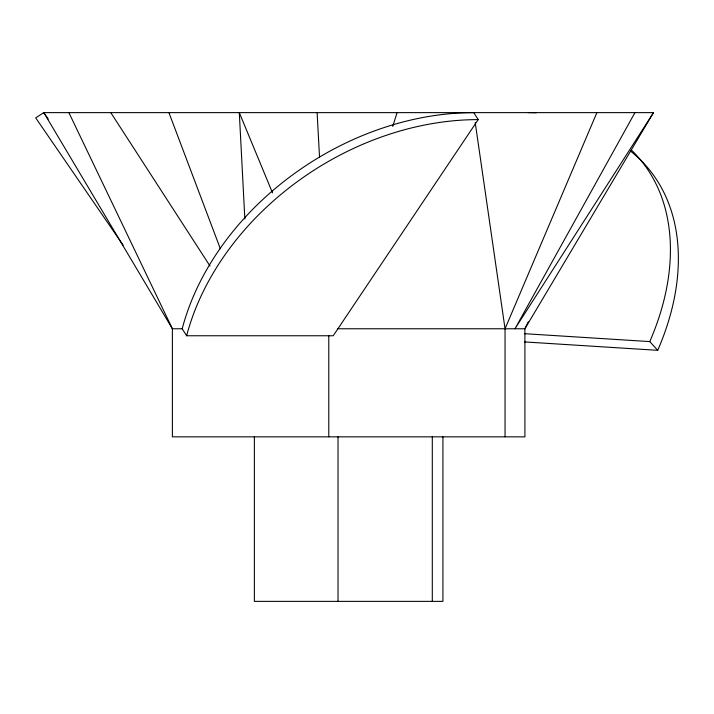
<?xml version="1.0" encoding="UTF-8"?>
<svg xmlns="http://www.w3.org/2000/svg" width="714" height="714" viewBox="0 0 714 714"><rect width="100%" height="100%" fill="white"/><g stroke="black" fill="none" stroke-linecap="round" stroke-linejoin="round"><path stroke-width="1.07" d="M392.745 126.396L397.1 112.625M505.048 436.843L505.048 328.77L596.895 112.625M528.271 321.737L524.906 328.77L524.906 436.843L172.386 436.843L172.386 328.77L68.874 112.625M634.951 112.625L514.972 328.77L653.497 112.625L43.795 112.625L35.7 117.864L123.138 245.17M653.497 112.625L524.906 328.77L337.713 328.77M478.201 119.613L333.215 335.758L186.622 335.758L182.195 328.77A257.129 197.314 -32.4 0 1 473.775 112.625L478.201 119.613A257.129 197.314 -32.4 0 0 186.622 335.758M182.302 328.77L172.386 328.77L43.795 112.625L48.195 119.033M524.379 333.679L649.767 341.587L657.719 350.324L524.567 341.926M110.795 112.625L210.041 266.081M272.534 192.905L239.297 112.625L244.857 219.037M168.915 112.625L220.358 248.758M475.212 122.549L505.048 328.77M317.123 112.625L319.515 156.964M442.921 436.843L442.921 601.375L254.371 601.375L254.371 436.843M432.3 436.843L432.3 601.375M338.025 436.843L338.025 601.375M328.788 335.455L328.788 436.843M631.578 150.243A257.129 175.082 -42.3 0 1 649.767 341.587M528.378 112.625A257.129 175.082 -42.3 0 1 536.232 112.776M630.56 151.127A257.129 175.082 -42.3 0 1 657.719 350.324"/></g></svg>
